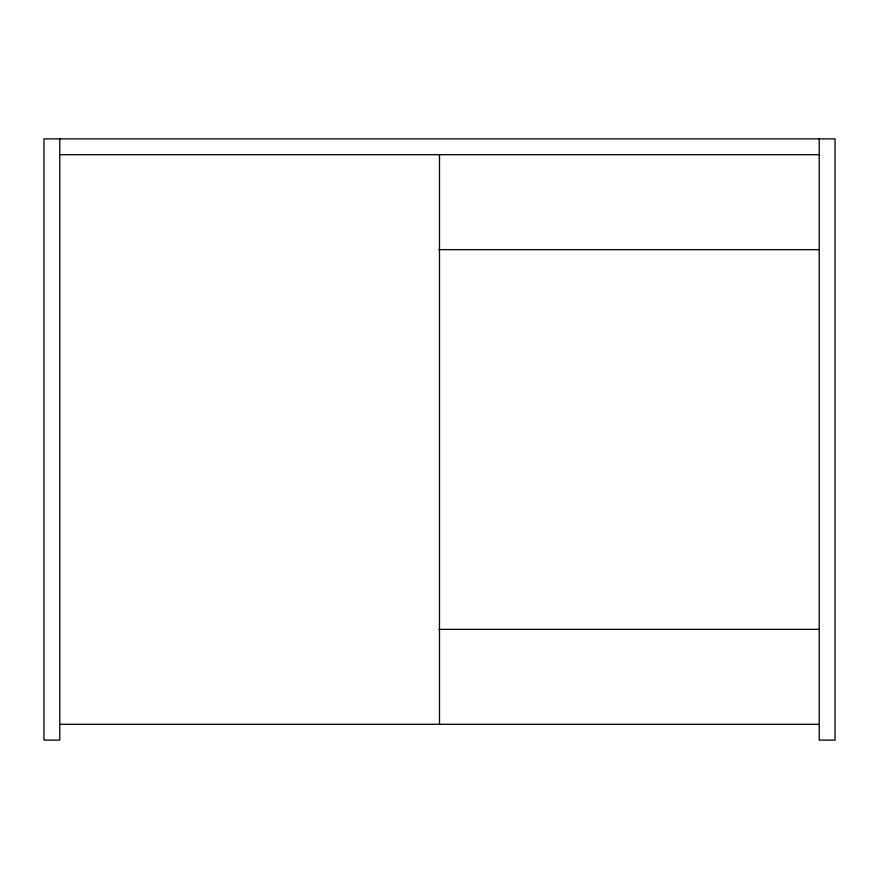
<?xml version="1.0" encoding="UTF-8"?>
<svg xmlns="http://www.w3.org/2000/svg" width="879" height="879" viewBox="0 0 879 879"><rect width="100%" height="100%" fill="white"/><g stroke="black" fill="none" stroke-linecap="round" stroke-linejoin="round"><path stroke-width="1.32" d="M59.772 154.704L819.228 154.704M438.819 249.636L819.228 249.636M438.819 629.364L819.228 629.364M59.772 724.296L819.228 724.296M819.228 138.882L819.228 740.118L835.05 740.118L835.05 138.882L43.95 138.882L43.95 740.118L59.772 740.118L59.772 138.882M439.5 154.704L439.5 724.296"/></g></svg>
